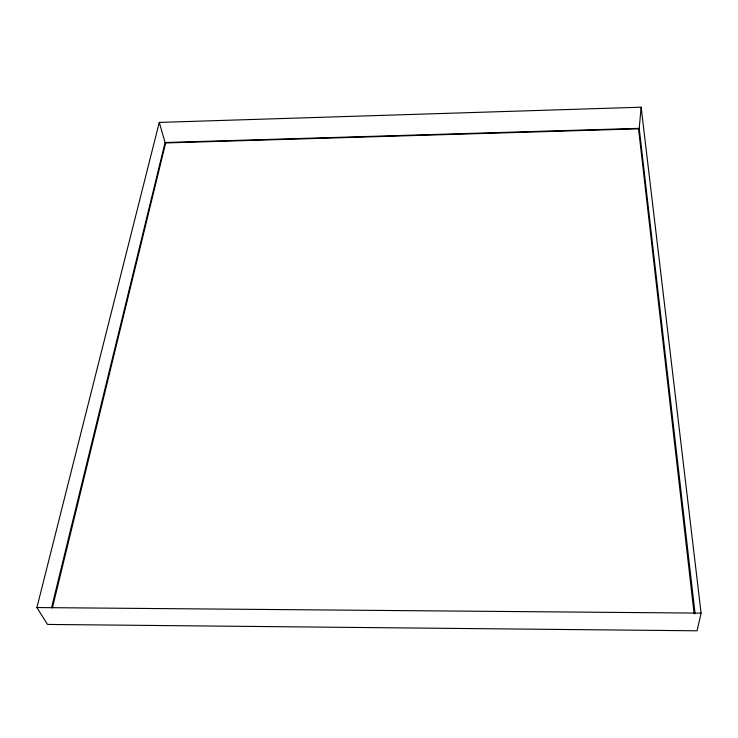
<?xml version="1.0" encoding="UTF-8"?>
<svg xmlns="http://www.w3.org/2000/svg" width="738" height="738" viewBox="0 0 738 738"><rect width="100%" height="100%" fill="white"/><g stroke="black" fill="none" stroke-linecap="round" stroke-linejoin="round"><path stroke-width="1.11" d="M695.076 613.629L639.219 128.338L641.147 107.204L159.279 122.416L36.9 607.549L47.481 624.431L697.059 630.796L701.1 613.13L641.147 107.204M51.577 607.66L165.081 142.526L159.279 122.416M52.398 607.909L165.635 142.96L638.555 128.827L694.126 613.878M165.081 142.526L639.219 128.338M36.9 607.549L701.1 613.13"/></g></svg>
